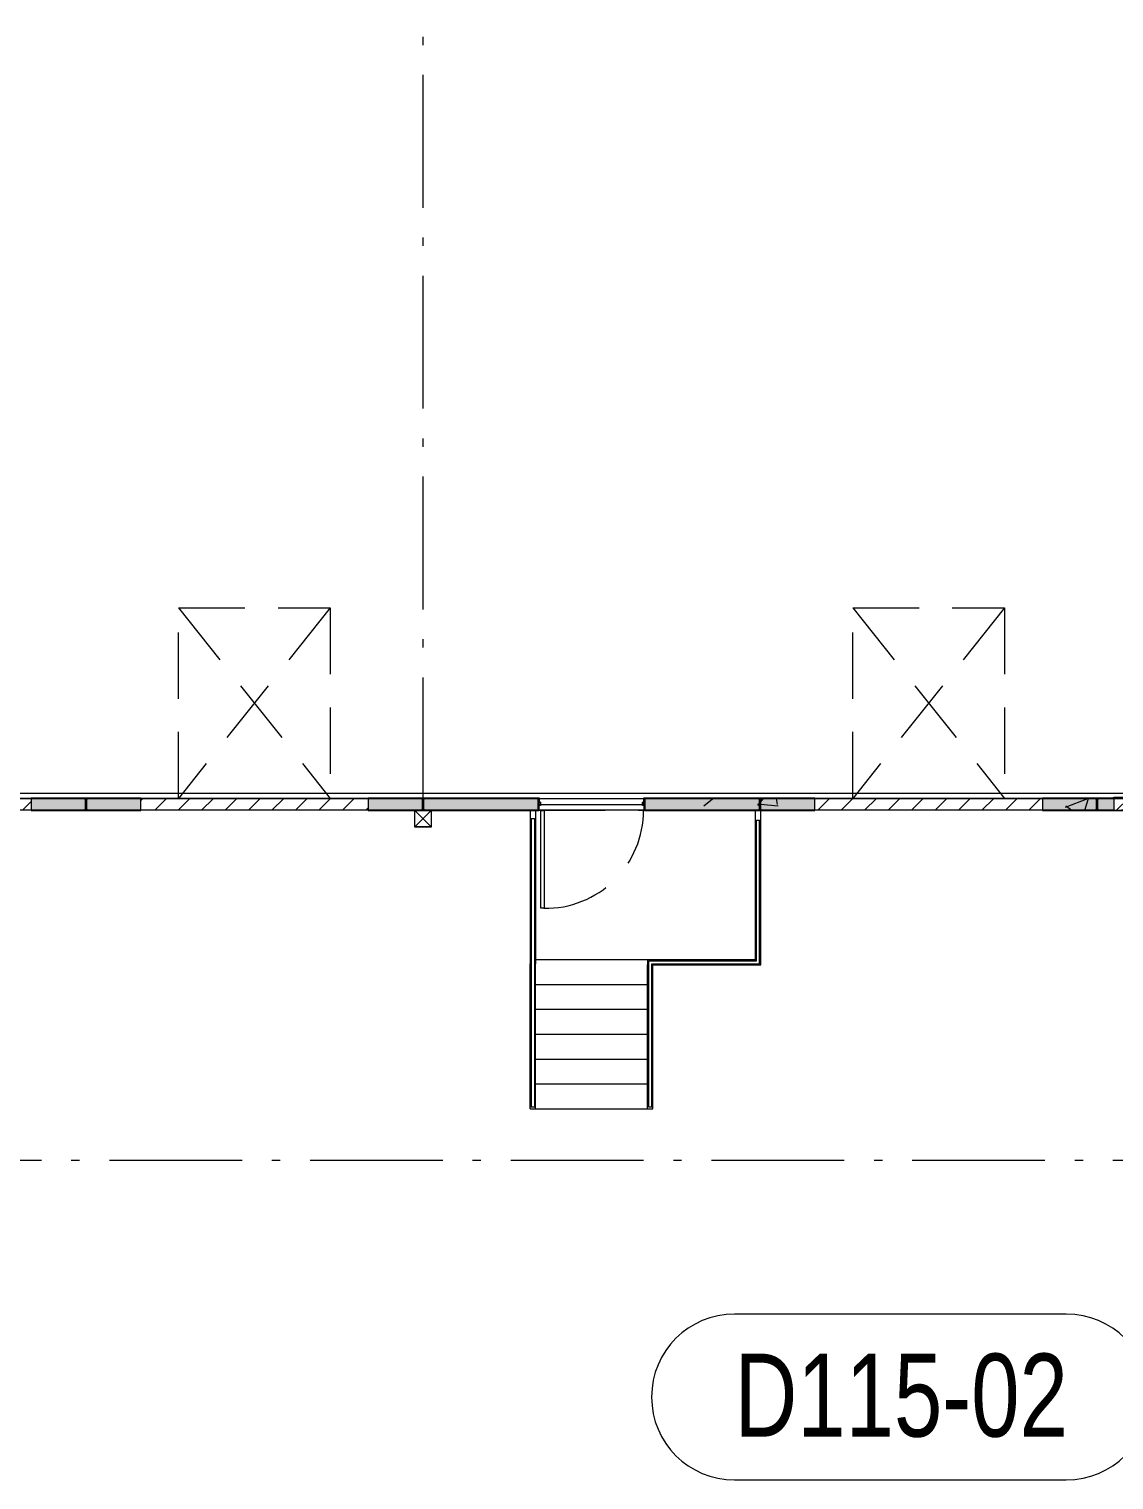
# Model space of a CAD drawing. Header units: metres. Extents: x -55 to 260, y -121 to 64.
# Drawn here: x 68.4 to 81.48, y -69.03 to -51.55 of the extents above; entities that cross this region are included whole.
import ezdxf

# ---------------------------------------------------------------- set-up
doc = ezdxf.new("R2010")
doc.units = ezdxf.units.M
doc.linetypes.add('01_Grid', pattern=[2.32, 1.6, -0.36, 0, -0.36])
doc.linetypes.add('04_Proyection', pattern=[1.2, 0.8, -0.4])
for name, color, linetype, lineweight in [('0-1', 7, 'Continuous', 5), ('03EJES-1', 1, '01_Grid', 5), ('06MUR-1', 253, 'Continuous', 5), ('06MUR-2', 53, 'Continuous', 25), ('06MUREXT-1', 9, 'Continuous', 15), ('11PUER-1', 253, 'Continuous', 5), ('11PUER-2', 253, '04_Proyection', 5), ('13CIVERT-1', 253, 'Continuous', 5), ('17EQAGUA-1', 253, 'Continuous', 5), ('22AMUEB-1', 253, 'Continuous', 5), ('22AMUEB-2', 63, 'Continuous', 5), ('26VENT-1', 253, 'Continuous', 5), ('26VENT-4', 253, '04_Proyection', 5), ('29NOTAS', 2, 'Continuous', 5), ('46BANQ-1', 253, 'Continuous', 5), ('55BARANDAL-1', 253, 'Continuous', 5), ('70LINEA-1', 254, 'Continuous', 5), ('70LINEA-2', 1, 'Continuous', 5), ('70LINEA-6', 253, 'Continuous', 5), ('70LINEA_0_25-1', 9, 'Continuous', 15)]:
    doc.layers.add(name, color=color, linetype=linetype, lineweight=lineweight)
doc.styles.add('Arial_1', font='arial.ttf', dxfattribs={"width": 0.75, "height": 1})
pattern_1 = [(50, (0, 0), (2.914806, -0.25534), [0.3048, -3.353]), (355, (0, 0), (-0.5639, 3.05678), [0.24384, -2.682]), (100.451, (0.243, -0.0213), (2.35075, 2.801895), [0.25904, -2.849]), (46.184, (0, 0.8128), (4.336665, -0.672795), [0.4572, -5.029]), (96.636, (0.3614, 0.7567), (3.798, 3.95842), [0.38856, -4.274]), (351.184, (0, 0.813), (3.79858, 3.95859), [0.36576, -4.023]), (21, (0.4064, 0.6096), (2.425556, -1.63645), [0.3048, -3.353]), (326, (0.4064, 0.6096), (0.98876, 2.946903), [0.24384, -2.682]), (71.451, (0.6086, 0.4733), (3.414398, 1.310927), [0.25904, -2.849]), (37.5, (0, 0), (0.049559, 1.352701), [0.13411, -2.516, 0.13411, -2.589, -2.692]), (37.5, (0, 0), (0.049559, 1.352701), [-5.373, 0.13411, -2.558]), (7.5, (0, 0), (1.06888, 1.603233), [0.13411, -1.418, 0.13411, -2.455, -1.026]), (7.5, (0, 0), (1.06888, 1.603233), [-4.141, 0.13411, -0.89205]), (327.5, (-0.9063, 0), (2.1693145, -0.091976), [0.13411, -0.88189, 0.13411, -3.036, -4.206]), (327.5, (-0.9063, 0), (2.1693145, -0.091976), [-4.186, 0.13411, -4.072]), (317.5, (-1.313, 0), (2.370307, 0.40642), [0.13411, -1.187, 0.13411, -1.971, -2.987]), (317.5, (-1.313, 0), (2.370307, 0.40642), [-3.426, 0.13411, -2.853])]
pattern_2 = [(45, (-79.123, 60.889), (-0.14142136, 0.14142136), [])]
pattern_3 = [(45, (-70.995, 60.889), (-0.14142136, 0.14142136), [])]
pattern_4 = [(45, (-66.931, 60.889), (-0.14142136, 0.14142136), [])]

# ---------------------------------------------------------------- blocks, each defined once
blk = doc.blocks.new('Docks - Knockout - Cw9_x10__ Lv6_x8_-V20-A1 _ A700')
at = {"layer": '70LINEA-2'}
h = blk.add_hatch(dxfattribs=at)
h.set_pattern_fill('FP_20', color=256, style=0, pattern_type=2)
h.set_pattern_definition(pattern_2)
h.paths.add_polyline_path([(1.4966, -0.07085), (1.4966, 0.07085), (-1.2466, 0.07085), (-1.2466, -0.07085), (-0.9018, -0.07085)])
at = {"layer": '26VENT-1'}
for p, q in [((1.4966, 0.07085), (-1.2466, 0.07085)), ((1.4966, -0.07085), (-1.2466, -0.07085))]:
    blk.add_line(p, q, dxfattribs=at)
at = {"layer": '26VENT-4'}
for p, q in [((-0.7894, 2.36755), (1.0394, 0.07085)), ((1.0394, 2.36755), (-0.7894, 0.07085)), ((-0.7894, 2.36755), (1.0394, 2.36755)), ((-0.7894, 0.07085), (-0.7894, 2.36755)), ((1.0394, 2.36755), (1.0394, 0.07085))]:
    blk.add_line(p, q, dxfattribs=at)
at = {"layer": '70LINEA-6'}
for p, q in [((-1.2466, 0.07085), (1.4966, 0.07085)), ((-1.2466, -0.07085), (-1.2466, 0.07085)), ((1.4966, 0.07085), (1.4966, -0.07085)), ((1.4966, -0.07085), (-1.2466, -0.07085))]:
    blk.add_line(p, q, dxfattribs=at)
blk = doc.blocks.new('Docks - Knockout - Cw9_x10__ Lv6_x8_-V21-A1 _ A700')
at = {"layer": '70LINEA-2'}
h = blk.add_hatch(dxfattribs=at)
h.set_pattern_fill('FP_21', color=256, style=0, pattern_type=2)
h.set_pattern_definition(pattern_3)
h.paths.add_polyline_path([(1.4966, -0.07085), (1.4966, 0.07085), (-1.2466, 0.07085), (-1.2466, -0.07085), (1.06368, -0.07085)])
at = {"layer": '26VENT-1'}
for p, q in [((1.4966, 0.07085), (-1.2466, 0.07085)), ((1.4966, -0.07085), (-1.2466, -0.07085))]:
    blk.add_line(p, q, dxfattribs=at)
at = {"layer": '26VENT-4'}
for p, q in [((-0.7894, 2.36755), (1.0394, 0.07085)), ((1.0394, 2.36755), (-0.7894, 0.07085)), ((-0.7894, 2.36755), (1.0394, 2.36755)), ((-0.7894, 0.07085), (-0.7894, 2.36755)), ((1.0394, 2.36755), (1.0394, 0.07085))]:
    blk.add_line(p, q, dxfattribs=at)
at = {"layer": '70LINEA-6'}
for p, q in [((-1.2466, 0.07085), (1.4966, 0.07085)), ((-1.2466, -0.07085), (-1.2466, 0.07085)), ((1.4966, 0.07085), (1.4966, -0.07085)), ((1.4966, -0.07085), (-1.2466, -0.07085))]:
    blk.add_line(p, q, dxfattribs=at)
blk = doc.blocks.new('Docks - Knockout - Cw9_x10__ Lv6_x8_-V22-A1 _ A700')
at = {"layer": '70LINEA-2'}
h = blk.add_hatch(dxfattribs=at)
h.set_pattern_fill('FP_22', color=256, style=0, pattern_type=2)
h.set_pattern_definition(pattern_4)
h.paths.add_polyline_path([(1.4966, -0.07085), (1.4966, 0.07085), (-1.2466, 0.07085), (-1.2466, -0.07085), (-1.03485, -0.07085)])
at = {"layer": '26VENT-1'}
for p, q in [((1.4966, 0.07085), (-1.2466, 0.07085)), ((1.4966, -0.07085), (-1.2466, -0.07085))]:
    blk.add_line(p, q, dxfattribs=at)
at = {"layer": '26VENT-4'}
for p, q in [((-0.7894, 2.36755), (1.0394, 0.07085)), ((1.0394, 2.36755), (-0.7894, 0.07085)), ((-0.7894, 2.36755), (1.0394, 2.36755)), ((-0.7894, 0.07085), (-0.7894, 2.36755)), ((1.0394, 2.36755), (1.0394, 0.07085))]:
    blk.add_line(p, q, dxfattribs=at)
at = {"layer": '70LINEA-6'}
for p, q in [((-1.2466, 0.07085), (1.4966, 0.07085)), ((-1.2466, -0.07085), (-1.2466, 0.07085)), ((1.4966, 0.07085), (1.4966, -0.07085)), ((1.4966, -0.07085), (-1.2466, -0.07085))]:
    blk.add_line(p, q, dxfattribs=at)
blk = doc.blocks.new('Opening - Knockout - 3_65 x 4_26 m-7578653-A1 _ A700')
at = {"layer": '70LINEA-2'}
h = blk.add_hatch(dxfattribs=at)
h.set_pattern_fill('FP_34', color=256, style=0, pattern_type=2)
h.set_pattern_definition([(225, (83.437, -60.889), (0.14142136, -0.14142136), [])])
h.paths.add_polyline_path([(1.954, 0.077), (-1.704, 0.077), (-1.704, -0.077), (1.954, -0.077)])
at = {"layer": '26VENT-1'}
for p, q in [((1.954, 0.071), (-1.704, 0.071)), ((1.954, -0.071), (-1.704, -0.071)), ((-1.704, -0.077), (-1.704, -0.084)), ((1.954, -0.084), (-1.704, -0.084)), ((1.954, -0.077), (1.954, -0.084))]:
    blk.add_line(p, q, dxfattribs=at)
at = {"layer": '70LINEA-6'}
for p, q in [((1.954, 0.077), (-1.704, 0.077)), ((-1.704, 0.077), (-1.704, -0.077)), ((1.954, -0.077), (1.954, 0.077)), ((-1.704, -0.077), (1.954, -0.077))]:
    blk.add_line(p, q, dxfattribs=at)
blk = doc.blocks.new('Downspout - Square - Downspout - Square 8_x8_-7117014-A1 _ A700')
at = {"layer": '17EQAGUA-1'}
for p, q in [((0.102, 0.203), (-0.102, 0.203)), ((-0.102, 0.203), (-0.102, 0)), ((-0.099, 0.2), (0.099, 0.2)), ((-0.099, 0.003), (-0.099, 0.2)), ((0.099, 0.2), (-0.099, 0.003)), ((-0.099, 0.2), (0.099, 0.003)), ((0.099, 0.2), (0.099, 0.003)), ((0.102, 0), (0.102, 0.203)), ((-0.102, 0), (0.102, 0)), ((0.099, 0.003), (-0.099, 0.003))]:
    blk.add_line(p, q, dxfattribs=at)
blk = doc.blocks.new('Sgl - F - AI - 4_x7_-7287663-A1 _ A700')
at = {"layer": '11PUER-1'}
for p, q in [((-0.612, -1.29), (-0.612, -0.11)), ((-0.612, -0.11), (-0.573, -0.11)), ((-0.573, -0.11), (-0.573, -1.29)), ((-0.573, -1.29), (-0.612, -1.29))]:
    blk.add_line(p, q, dxfattribs=at)
at = {"layer": '11PUER-2'}
for p, q in [((-0.637, 0.034), (0.637, 0.034)), ((-0.637, -0.107), (0.637, -0.107))]:
    blk.add_line(p, q, dxfattribs=at)
blk.add_arc((-0.554, -0.108), 1.182, 269.0611, 359.905, dxfattribs=at)
blk = doc.blocks.new('Mesker Frame AI - Mesker Frame AI2-V38-A1 _ A700')
at = {"layer": '22AMUEB-1'}
for p, q in [((-0.53, 0.076), (-0.53, 0.071)), ((-0.528, 0.071), (-0.528, 0.074)), ((-0.436, 0.005), (-0.436, -0.025)), ((-0.435, -0.027), (-0.435, 0.005)), ((0.796, 0.005), (0.796, -0.027)), ((0.798, -0.025), (0.798, 0.005)), ((-0.53, -0.071), (-0.53, -0.076)), ((-0.528, -0.074), (-0.528, -0.071)), ((-0.451, -0.025), (-0.451, -0.074)), ((-0.451, -0.025), (-0.436, -0.025)), ((-0.435, -0.027), (-0.45, -0.027)), ((-0.45, -0.076), (-0.45, -0.027)), ((0.796, -0.027), (0.811, -0.027)), ((0.813, -0.025), (0.798, -0.025)), ((0.811, -0.027), (0.811, -0.076)), ((0.813, -0.074), (0.813, -0.025)), ((0.89, -0.071), (0.89, -0.074)), ((0.891, -0.076), (0.891, -0.071))]:
    blk.add_line(p, q, dxfattribs=at)
at = {"layer": '22AMUEB-2'}
for p, q in [((-0.53, 0.076), (-0.455, 0.076)), ((-0.53, 0.071), (-0.53, 0.076)), ((-0.528, 0.074), (-0.528, 0.071)), ((-0.456, 0.074), (-0.528, 0.074)), ((-0.455, 0.076), (-0.455, -0.006)), ((-0.455, 0.013), (-0.435, 0.013)), ((-0.455, 0.012), (-0.455, 0.013)), ((-0.436, 0.012), (-0.455, 0.012)), ((-0.436, -0.025), (-0.436, 0.012)), ((-0.435, 0.013), (-0.435, -0.027)), ((0.796, 0.013), (0.816, 0.013)), ((0.796, -0.027), (0.796, 0.013)), ((0.798, 0.012), (0.798, -0.025)), ((0.816, 0.012), (0.798, 0.012)), ((0.816, 0.076), (0.891, 0.076)), ((0.816, -0.006), (0.816, 0.076)), ((0.816, 0.013), (0.816, 0.012)), ((0.89, 0.074), (0.818, 0.074)), ((0.89, 0.071), (0.89, 0.074)), ((0.891, 0.076), (0.891, 0.071)), ((-0.53, -0.076), (-0.53, -0.071)), ((-0.45, -0.076), (-0.53, -0.076)), ((-0.528, -0.071), (-0.528, -0.074)), ((-0.528, -0.074), (-0.451, -0.074)), ((-0.455, -0.006), (-0.456, -0.006)), ((-0.451, -0.025), (-0.436, -0.025)), ((-0.451, -0.074), (-0.451, -0.025)), ((-0.45, -0.027), (-0.45, -0.076)), ((-0.435, -0.027), (-0.45, -0.027)), ((0.811, -0.027), (0.796, -0.027)), ((0.798, -0.025), (0.813, -0.025)), ((0.811, -0.076), (0.811, -0.027)), ((0.891, -0.076), (0.811, -0.076)), ((0.813, -0.025), (0.813, -0.074)), ((0.813, -0.074), (0.89, -0.074)), ((0.818, -0.006), (0.816, -0.006)), ((0.89, -0.074), (0.89, -0.071)), ((0.891, -0.071), (0.891, -0.076))]:
    blk.add_line(p, q, dxfattribs=at)
blk = doc.blocks.new('Railing - Railing-7148243-A1 _ A700')
at = {"layer": '55BARANDAL-1'}
for p, q in [((77.173, -61.08), (77.211, -61.08)), ((77.173, -62.774), (77.173, -61.08)), ((77.211, -62.812), (77.211, -61.08)), ((75.873, -62.774), (77.173, -62.774)), ((75.873, -64.541), (75.873, -62.774)), ((75.911, -62.812), (77.211, -62.812)), ((75.911, -64.541), (75.911, -62.812)), ((75.911, -64.541), (75.873, -64.541))]:
    blk.add_line(p, q, dxfattribs=at)
blk = doc.blocks.new('Railing - Railing-7148876-A1 _ A700')
at = {"layer": '55BARANDAL-1'}
for p, q in [((74.457, -61.062), (74.495, -61.062)), ((74.457, -61.062), (74.457, -62.76)), ((74.495, -61.062), (74.495, -62.76)), ((74.457, -62.76), (74.457, -64.541)), ((74.495, -62.76), (74.495, -64.541)), ((74.495, -64.541), (74.457, -64.541))]:
    blk.add_line(p, q, dxfattribs=at)
blk = doc.blocks.new('22011_AR_rvt-1-A1 _ A700')
at = {"layer": '06MUR-1'}
h = blk.add_hatch(dxfattribs=at)
h.set_pattern_fill('FP_1', color=256, style=0, pattern_type=2)
h.set_pattern_definition(pattern_1)
h.paths.add_polyline_path([(158.334, -60.959), (159.156, -60.959), (159.156, -60.819), (157.836, -60.819), (157.836, -60.959)])
h.paths.add_polyline_path([(161.9, -60.959), (163.219, -60.959), (163.219, -60.819), (161.9, -60.819), (161.9, -60.825)])
h.paths.add_polyline_path([(166.624, -60.959), (166.624, -60.819), (165.965, -60.819), (165.965, -60.959), (166.037, -60.959)])
h.paths.add_polyline_path([(151.028, -60.959), (151.028, -60.819), (149.708, -60.819), (149.708, -60.959)])
h.paths.add_polyline_path([(145.644, -60.959), (146.964, -60.959), (146.964, -60.819), (145.644, -60.819), (145.644, -60.891)])
h.paths.add_polyline_path([(153.772, -60.959), (155.092, -60.959), (155.092, -60.819), (153.772, -60.819), (153.772, -60.858)])
h.paths.add_polyline_path([(142.9, -60.959), (142.9, -60.819), (141.58, -60.819), (141.58, -60.959)])
h.paths.add_polyline_path([(137.516, -60.959), (138.836, -60.959), (138.836, -60.819), (137.516, -60.819), (137.516, -60.924)])
h.paths.add_polyline_path([(130.603, -60.959), (130.708, -60.959), (130.708, -60.819), (128.654, -60.819), (128.654, -60.959), (129.062, -60.959)])
h.paths.add_polyline_path([(133.452, -60.959), (134.772, -60.959), (134.772, -60.819), (133.452, -60.819), (133.452, -60.941)])
h.paths.add_polyline_path([(127.378, -60.959), (127.378, -60.819), (125.324, -60.823), (125.324, -60.959), (125.981, -60.959)])
h.paths.add_polyline_path([(117.196, -60.959), (118.516, -60.959), (118.516, -60.819), (117.196, -60.819), (117.196, -60.941)])
h.paths.add_polyline_path([(122.58, -60.959), (122.58, -60.819), (121.26, -60.819), (121.26, -60.959), (121.359, -60.959)])
h.paths.add_polyline_path([(114.452, -60.959), (114.452, -60.819), (113.132, -60.819), (113.132, -60.959)])
h.paths.add_polyline_path([(109.068, -60.959), (110.388, -60.959), (110.388, -60.819), (109.068, -60.819), (109.068, -60.927)])
h.paths.add_polyline_path([(105.004, -60.959), (106.324, -60.959), (106.324, -60.819), (105.004, -60.819), (105.004, -60.919)])
h.paths.add_polyline_path([(100.94, -60.959), (102.26, -60.959), (102.26, -60.819), (100.94, -60.819), (100.94, -60.912)])
h.paths.add_polyline_path([(98.196, -60.959), (98.196, -60.819), (96.876, -60.819), (96.876, -60.959)])
h.paths.add_polyline_path([(90.068, -60.959), (90.068, -60.819), (88.748, -60.819), (88.748, -60.959), (89.006, -60.959)])
h.paths.add_polyline_path([(93.628, -60.959), (94.132, -60.959), (94.132, -60.819), (92.812, -60.819), (92.812, -60.959)])
h.paths.add_polyline_path([(85.924, -60.959), (86.004, -60.959), (86.004, -60.819), (85.141, -60.819), (85.141, -60.959)])
h.paths.add_polyline_path([(80.62, -60.959), (81.483, -60.959), (81.483, -60.819), (80.62, -60.819), (80.62, -60.92)])
h.paths.add_polyline_path([(77.876, -60.959), (77.876, -60.819), (75.822, -60.819), (75.822, -60.959), (76.681, -60.959)])
h.paths.add_polyline_path([(69.748, -60.959), (69.748, -60.819), (68.428, -60.819), (68.428, -60.959)])
h.paths.add_polyline_path([(74.546, -60.959), (74.546, -60.819), (72.492, -60.819), (72.492, -60.959), (73.599, -60.959)])
h.paths.add_polyline_path([(61.274, -60.959), (61.62, -60.959), (61.62, -60.819), (60.3, -60.819), (60.3, -60.959)])
h.paths.add_polyline_path([(56.236, -60.959), (57.556, -60.959), (57.556, -60.819), (56.236, -60.819), (56.236, -60.913)])
h.paths.add_polyline_path([(64.364, -60.959), (65.684, -60.959), (65.684, -60.819), (64.364, -60.819), (64.364, -60.902)])
h.paths.add_polyline_path([(49.428, -60.959), (49.428, -60.819), (48.108, -60.819), (48.108, -60.959), (48.949, -60.959)])
h.paths.add_polyline_path([(44.044, -60.959), (45.364, -60.959), (45.364, -60.819), (44.044, -60.819), (44.044, -60.928)])
h.paths.add_polyline_path([(52.172, -60.959), (53.492, -60.959), (53.492, -60.819), (52.172, -60.819), (52.172, -60.918)])
h.paths.add_polyline_path([(41.3, -60.959), (41.3, -60.819), (39.98, -60.819), (39.98, -60.959), (41.246, -60.959)])
h.paths.add_polyline_path([(31.852, -60.959), (33.172, -60.959), (33.172, -60.819), (31.852, -60.819), (31.852, -60.944)])
h.paths.add_polyline_path([(36.624, -60.959), (37.236, -60.959), (37.236, -60.819), (35.916, -60.819), (35.916, -60.959)])
h.paths.add_polyline_path([(28.921, -60.959), (29.108, -60.959), (29.108, -60.819), (27.788, -60.819), (27.788, -60.959)])
h.paths.add_polyline_path([(19.677, -60.959), (20.98, -60.958), (20.98, -60.819), (19.661, -60.819), (19.661, -60.959)])
h.paths.add_polyline_path([(24.299, -60.959), (25.044, -60.959), (25.044, -60.819), (23.724, -60.819), (23.724, -60.959)])
h.paths.add_polyline_path([(16.915, -60.959), (16.915, -60.819), (16.256, -60.819), (16.256, -60.959), (16.596, -60.959)])
h = blk.add_hatch(dxfattribs=at)
h.set_pattern_fill('FP_1', color=256, style=0, pattern_type=2)
h.set_pattern_definition(pattern_1)
h.paths.add_polyline_path([(155.092, -60.819), (155.092, -60.818), (153.772, -60.819)])
h.paths.add_polyline_path([(110.388, -60.819), (110.388, -60.818), (109.068, -60.819)])
h.paths.add_polyline_path([(114.452, -60.819), (114.452, -60.818), (113.132, -60.819)])
h.paths.add_polyline_path([(98.196, -60.819), (98.196, -60.818), (96.876, -60.819)])
h.paths.add_polyline_path([(94.132, -60.819), (94.132, -60.818), (93.628, -60.819)])
h.paths.add_polyline_path([(102.26, -60.819), (102.26, -60.818), (100.94, -60.819)])
h.paths.add_polyline_path([(81.483, -60.819), (81.483, -60.818), (80.62, -60.819)])
h.paths.add_polyline_path([(90.068, -60.819), (90.068, -60.818), (89.006, -60.819)])
h.paths.add_polyline_path([(69.748, -60.819), (69.748, -60.818), (68.428, -60.819)])
h.paths.add_polyline_path([(61.62, -60.819), (61.62, -60.818), (61.274, -60.819)])
h.paths.add_polyline_path([(45.364, -60.819), (45.364, -60.818), (44.044, -60.819)])
h.paths.add_polyline_path([(33.172, -60.819), (33.172, -60.818), (31.852, -60.819)])
h.paths.add_polyline_path([(20.98, -60.819), (20.98, -60.818), (20.448, -60.819)])
h = blk.add_hatch(dxfattribs=at)
h.set_pattern_fill('FP_1', color=256, style=0, pattern_type=2)
h.set_pattern_definition(pattern_1)
h.paths.add_polyline_path([(166.199, -60.96), (165.965, -60.959), (165.964, -60.96), (166.199, -60.96)])
h.paths.add_polyline_path([(162.941, -60.96), (163.22, -60.96), (163.219, -60.959), (161.9, -60.96)])
h.paths.add_polyline_path([(81.483, -60.96), (81.483, -60.959), (80.62, -60.96)])
h.paths.add_polyline_path([(74.547, -60.96), (74.546, -60.959), (73.599, -60.96)])
h.paths.add_polyline_path([(16.256, -60.96), (16.916, -60.96), (16.915, -60.959), (16.256, -60.959)])
h.paths.add_polyline_path([(19.895, -60.96), (19.661, -60.959), (19.66, -60.96), (19.895, -60.96)])
h.paths.add_polyline_path([(151.028, -60.96), (151.028, -60.959), (149.708, -60.96)])
h.paths.add_polyline_path([(138.836, -60.96), (138.836, -60.959), (137.516, -60.96)])
h.paths.add_polyline_path([(114.452, -60.96), (114.452, -60.959), (113.132, -60.96)])
h.paths.add_polyline_path([(106.324, -60.96), (106.324, -60.959), (105.004, -60.96)])
at = {"layer": '70LINEA-2'}
h = blk.add_hatch(dxfattribs=at)
h.set_pattern_fill('FP_1', color=256, style=0, pattern_type=2)
h.set_pattern_definition(pattern_1)
h.paths.add_polyline_path([(69.066, -60.959), (69.082, -60.944), (69.082, -60.835), (69.066, -60.819), (68.428, -60.819), (68.428, -60.959)])
h.paths.add_polyline_path([(65.046, -60.959), (65.684, -60.959), (65.684, -60.819), (65.046, -60.819), (65.03, -60.835), (65.03, -60.944)])
h = blk.add_hatch(dxfattribs=at)
h.set_pattern_fill('FP_1', color=256, style=0, pattern_type=2)
h.set_pattern_definition(pattern_1)
h.paths.add_polyline_path([(69.748, -60.959), (69.748, -60.819), (69.11, -60.819), (69.094, -60.835), (69.094, -60.944), (69.11, -60.959)])
h.paths.add_polyline_path([(72.492, -60.959), (73.13, -60.959), (73.146, -60.944), (73.146, -60.835), (73.13, -60.819), (72.492, -60.819), (72.492, -60.841)])
h = blk.add_hatch(dxfattribs=at)
h.set_pattern_fill('FP_1', color=256, style=0, pattern_type=2)
h.set_pattern_definition(pattern_1)
h.paths.add_polyline_path([(75.821, -60.959), (77.194, -60.959), (77.21, -60.944), (77.21, -60.835), (77.194, -60.819), (75.821, -60.819)])
h.paths.add_polyline_path([(74.547, -60.959), (74.547, -60.819), (73.174, -60.819), (73.158, -60.835), (73.158, -60.944), (73.174, -60.959), (73.599, -60.959)])
h = blk.add_hatch(dxfattribs=at)
h.set_pattern_fill('FP_1', color=256, style=0, pattern_type=2)
h.set_pattern_definition(pattern_1)
h.paths.add_polyline_path([(77.238, -60.959), (77.876, -60.959), (77.876, -60.819), (77.238, -60.819), (77.222, -60.835), (77.222, -60.944)])
h.paths.add_polyline_path([(81.258, -60.959), (81.274, -60.944), (81.274, -60.835), (81.258, -60.819), (80.62, -60.819), (80.62, -60.959)])
at = {"layer": '06MUR-2'}
for p, q in [((69.748, -60.819), (68.428, -60.819)), ((74.546, -60.819), (72.492, -60.819)), ((74.546, -60.889), (74.546, -60.819)), ((75.822, -60.819), (75.822, -60.889)), ((77.876, -60.819), (75.822, -60.819)), ((81.483, -60.819), (80.62, -60.819)), ((68.428, -60.959), (69.748, -60.959)), ((72.492, -60.959), (74.546, -60.959)), ((74.546, -60.959), (74.546, -60.889)), ((74.546, -60.889), (74.547, -60.889)), ((75.821, -60.889), (75.822, -60.889)), ((75.822, -60.889), (75.822, -60.959)), ((75.822, -60.959), (77.876, -60.959)), ((80.62, -60.959), (81.483, -60.959))]:
    blk.add_line(p, q, dxfattribs=at)
at = {"layer": '06MUREXT-1'}
for p, q in [((69.748, -60.818), (68.428, -60.818)), ((74.547, -60.818), (72.492, -60.818)), ((74.547, -60.96), (74.547, -60.818)), ((77.876, -60.818), (75.821, -60.818)), ((75.821, -60.818), (75.821, -60.96)), ((81.483, -60.818), (80.62, -60.818)), ((68.428, -60.96), (69.748, -60.96)), ((72.492, -60.96), (73.05, -60.96)), ((73.254, -60.96), (74.547, -60.96)), ((75.821, -60.96), (77.876, -60.96)), ((80.62, -60.96), (81.483, -60.96))]:
    blk.add_line(p, q, dxfattribs=at)
at = {"layer": '13CIVERT-1'}
for p, q in [((74.443, -60.96), (74.443, -62.813)), ((74.509, -60.96), (74.509, -62.813)), ((75.82, -60.894), (74.548, -60.894)), ((75.82, -60.96), (74.548, -60.96)), ((77.159, -62.76), (77.159, -60.96)), ((77.225, -62.826), (77.225, -60.959)), ((74.509, -62.76), (75.859, -62.76)), ((74.509, -62.76), (75.859, -62.76)), ((75.859, -62.76), (75.859, -62.826)), ((75.859, -62.76), (77.159, -62.76)), ((74.443, -64.56), (74.443, -62.813)), ((74.509, -63.06), (74.509, -62.813)), ((75.859, -63.06), (75.859, -62.826)), ((75.925, -62.826), (77.225, -62.826)), ((75.925, -64.56), (75.925, -62.826)), ((74.509, -63.36), (74.509, -63.06)), ((74.509, -63.06), (75.859, -63.06)), ((74.509, -63.06), (75.859, -63.06)), ((75.859, -63.36), (75.859, -63.06)), ((74.509, -63.66), (74.509, -63.36)), ((74.509, -63.36), (75.859, -63.36)), ((74.509, -63.36), (75.859, -63.36)), ((75.859, -63.66), (75.859, -63.36)), ((74.509, -63.96), (74.509, -63.66)), ((74.509, -63.66), (75.859, -63.66)), ((74.509, -63.66), (75.859, -63.66)), ((75.859, -63.96), (75.859, -63.66)), ((74.509, -64.26), (74.509, -63.96)), ((74.509, -63.96), (75.859, -63.96)), ((74.509, -63.96), (75.859, -63.96)), ((75.859, -64.26), (75.859, -63.96)), ((74.509, -64.56), (74.509, -64.26)), ((74.509, -64.26), (75.859, -64.26)), ((74.509, -64.26), (75.859, -64.26)), ((75.859, -64.56), (75.859, -64.26)), ((74.443, -64.56), (74.509, -64.56)), ((74.509, -64.56), (75.859, -64.56)), ((74.509, -64.56), (75.859, -64.56)), ((75.859, -64.56), (75.925, -64.56))]:
    blk.add_line(p, q, dxfattribs=at)
at = {"layer": '46BANQ-1'}
blk.add_line((74.547, -60.818), (75.821, -60.818), dxfattribs=at)
at = {"layer": '70LINEA-1'}
blk.add_line((19.755, -60.756), (163.125, -60.756), dxfattribs=at)
at = {"layer": '70LINEA_0_25-1'}
for p, q in [((69.066, -60.818), (68.428, -60.818)), ((69.066, -60.819), (68.428, -60.819)), ((68.428, -60.819), (69.066, -60.819)), ((69.066, -60.819), (69.066, -60.818)), ((69.082, -60.835), (69.066, -60.819)), ((69.082, -60.944), (69.082, -60.835)), ((69.11, -60.819), (69.094, -60.835)), ((69.094, -60.835), (69.094, -60.944)), ((69.748, -60.818), (69.11, -60.818)), ((69.11, -60.818), (69.11, -60.819)), ((69.748, -60.819), (69.11, -60.819)), ((69.11, -60.819), (69.748, -60.819)), ((73.13, -60.818), (72.492, -60.818)), ((73.13, -60.819), (72.492, -60.819)), ((72.492, -60.819), (73.13, -60.819)), ((73.13, -60.819), (73.13, -60.818)), ((73.146, -60.835), (73.13, -60.819)), ((73.146, -60.944), (73.146, -60.835)), ((73.174, -60.819), (73.158, -60.835)), ((73.158, -60.835), (73.158, -60.944)), ((74.547, -60.818), (73.174, -60.818)), ((73.174, -60.818), (73.174, -60.819)), ((74.547, -60.819), (73.174, -60.819)), ((73.174, -60.819), (74.547, -60.819)), ((74.547, -60.819), (74.547, -60.818)), ((74.547, -60.959), (74.547, -60.819)), ((77.194, -60.818), (75.821, -60.818)), ((75.821, -60.818), (75.821, -60.819)), ((77.194, -60.819), (75.821, -60.819)), ((75.821, -60.819), (75.821, -60.959)), ((75.821, -60.819), (77.194, -60.819)), ((77.194, -60.819), (77.194, -60.818)), ((77.21, -60.835), (77.194, -60.819)), ((77.21, -60.944), (77.21, -60.835)), ((77.238, -60.819), (77.222, -60.835)), ((77.222, -60.835), (77.222, -60.944)), ((77.876, -60.818), (77.238, -60.818)), ((77.238, -60.818), (77.238, -60.819)), ((77.876, -60.819), (77.238, -60.819)), ((77.238, -60.819), (77.876, -60.819)), ((81.258, -60.818), (80.62, -60.818)), ((81.258, -60.819), (80.62, -60.819)), ((80.62, -60.819), (81.258, -60.819)), ((81.258, -60.819), (81.258, -60.818)), ((81.274, -60.835), (81.258, -60.819)), ((81.274, -60.944), (81.274, -60.835)), ((81.302, -60.819), (81.286, -60.835)), ((81.286, -60.835), (81.286, -60.944)), ((81.483, -60.818), (81.302, -60.818)), ((81.302, -60.818), (81.302, -60.819)), ((81.483, -60.819), (81.302, -60.819)), ((81.302, -60.819), (81.483, -60.819)), ((68.428, -60.959), (69.066, -60.959)), ((69.066, -60.959), (68.428, -60.959)), ((68.428, -60.96), (69.066, -60.96)), ((69.066, -60.959), (69.082, -60.944)), ((69.066, -60.96), (69.066, -60.959)), ((69.094, -60.944), (69.11, -60.959)), ((69.11, -60.959), (69.748, -60.959)), ((69.748, -60.959), (69.11, -60.959)), ((69.11, -60.959), (69.11, -60.96)), ((69.11, -60.96), (69.748, -60.96)), ((72.492, -60.959), (73.13, -60.959)), ((73.13, -60.959), (72.492, -60.959)), ((72.492, -60.96), (73.05, -60.96)), ((73.13, -60.959), (73.146, -60.944)), ((73.13, -60.96), (73.13, -60.959)), ((73.158, -60.944), (73.174, -60.959)), ((73.174, -60.959), (74.547, -60.959)), ((74.547, -60.959), (73.174, -60.959)), ((73.174, -60.959), (73.174, -60.96)), ((73.254, -60.96), (74.547, -60.96)), ((74.547, -60.96), (74.547, -60.959)), ((75.821, -60.959), (77.194, -60.959)), ((77.194, -60.959), (75.821, -60.959)), ((75.821, -60.959), (75.821, -60.96)), ((75.821, -60.96), (77.194, -60.96)), ((77.194, -60.959), (77.21, -60.944)), ((77.194, -60.96), (77.194, -60.959)), ((77.222, -60.944), (77.238, -60.959)), ((77.238, -60.959), (77.876, -60.959)), ((77.876, -60.959), (77.238, -60.959)), ((77.238, -60.959), (77.238, -60.96)), ((77.238, -60.96), (77.876, -60.96)), ((80.62, -60.959), (81.258, -60.959)), ((81.258, -60.959), (80.62, -60.959)), ((80.62, -60.96), (81.258, -60.96)), ((81.258, -60.959), (81.274, -60.944)), ((81.258, -60.96), (81.258, -60.959)), ((81.286, -60.944), (81.302, -60.959)), ((81.302, -60.959), (81.483, -60.959)), ((81.483, -60.959), (81.302, -60.959)), ((81.302, -60.959), (81.302, -60.96)), ((81.302, -60.96), (81.483, -60.96))]:
    blk.add_line(p, q, dxfattribs=at)
at = {"layer": '11PUER-1'}
blk.add_blockref('Sgl - F - AI - 4_x7_-7287663-A1 _ A700', (75.184, -60.853), dxfattribs=at)
at = {"layer": '17EQAGUA-1', "rotation": 180}
blk.add_blockref('Downspout - Square - Downspout - Square 8_x8_-7117014-A1 _ A700', (73.152, -60.96), dxfattribs=at)
at = {"layer": '22AMUEB-1', "rotation": 180}
blk.add_blockref('Mesker Frame AI - Mesker Frame AI2-V38-A1 _ A700', (75.365, -60.889), dxfattribs=at)
at = {"layer": '26VENT-1'}
for name, p in [('Docks - Knockout - Cw9_x10__ Lv6_x8_-V22-A1 _ A700', (66.931, -60.889)), ('Docks - Knockout - Cw9_x10__ Lv6_x8_-V21-A1 _ A700', (70.995, -60.889)), ('Docks - Knockout - Cw9_x10__ Lv6_x8_-V20-A1 _ A700', (79.123, -60.889))]:
    blk.add_blockref(name, p, dxfattribs=at)
at = {"layer": '26VENT-1', "rotation": 180}
blk.add_blockref('Opening - Knockout - 3_65 x 4_26 m-7578653-A1 _ A700', (83.437, -60.889), dxfattribs=at)
at = {"layer": '55BARANDAL-1'}
for name in ['Railing - Railing-7148876-A1 _ A700', 'Railing - Railing-7148243-A1 _ A700']:
    blk.add_blockref(name, (0, 0), dxfattribs=at)
blk = doc.blocks.new('Docks - Knockout - Cw9_x10__ Lv6_x8_-V421-A1 _ A700')
at = {"layer": '70LINEA-2'}
h = blk.add_hatch(dxfattribs=at)
h.set_pattern_fill('FP_20', color=256, style=0, pattern_type=2)
h.set_pattern_definition(pattern_2)
h.paths.add_polyline_path([(1.4966, -0.07085), (1.4966, 0.07085), (-1.2466, 0.07085), (-1.2466, -0.07085), (-0.9018, -0.07085)])
at = {"layer": '26VENT-1'}
for p, q in [((1.4966, 0.07085), (-1.2466, 0.07085)), ((1.4966, -0.07085), (-1.2466, -0.07085))]:
    blk.add_line(p, q, dxfattribs=at)
at = {"layer": '26VENT-4'}
for p, q in [((-0.7894, 2.36755), (1.0394, 0.07085)), ((1.0394, 2.36755), (-0.7894, 0.07085)), ((-0.7894, 2.36755), (1.0394, 2.36755)), ((-0.7894, 0.07085), (-0.7894, 2.36755)), ((1.0394, 2.36755), (1.0394, 0.07085))]:
    blk.add_line(p, q, dxfattribs=at)
at = {"layer": '70LINEA-6'}
for p, q in [((-1.2466, 0.07085), (1.4966, 0.07085)), ((-1.2466, -0.07085), (-1.2466, 0.07085)), ((1.4966, 0.07085), (1.4966, -0.07085)), ((1.4966, -0.07085), (-1.2466, -0.07085))]:
    blk.add_line(p, q, dxfattribs=at)
blk = doc.blocks.new('Docks - Knockout - Cw9_x10__ Lv6_x8_-V422-A1 _ A700')
at = {"layer": '70LINEA-2'}
h = blk.add_hatch(dxfattribs=at)
h.set_pattern_fill('FP_21', color=256, style=0, pattern_type=2)
h.set_pattern_definition(pattern_3)
h.paths.add_polyline_path([(1.4966, -0.07085), (1.4966, 0.07085), (-1.2466, 0.07085), (-1.2466, -0.07085), (1.06368, -0.07085)])
at = {"layer": '26VENT-1'}
for p, q in [((1.4966, 0.07085), (-1.2466, 0.07085)), ((1.4966, -0.07085), (-1.2466, -0.07085))]:
    blk.add_line(p, q, dxfattribs=at)
at = {"layer": '26VENT-4'}
for p, q in [((-0.7894, 2.36755), (1.0394, 0.07085)), ((1.0394, 2.36755), (-0.7894, 0.07085)), ((-0.7894, 2.36755), (1.0394, 2.36755)), ((-0.7894, 0.07085), (-0.7894, 2.36755)), ((1.0394, 2.36755), (1.0394, 0.07085))]:
    blk.add_line(p, q, dxfattribs=at)
at = {"layer": '70LINEA-6'}
for p, q in [((-1.2466, 0.07085), (1.4966, 0.07085)), ((-1.2466, -0.07085), (-1.2466, 0.07085)), ((1.4966, 0.07085), (1.4966, -0.07085)), ((1.4966, -0.07085), (-1.2466, -0.07085))]:
    blk.add_line(p, q, dxfattribs=at)
blk = doc.blocks.new('Docks - Knockout - Cw9_x10__ Lv6_x8_-V423-A1 _ A700')
at = {"layer": '70LINEA-2'}
h = blk.add_hatch(dxfattribs=at)
h.set_pattern_fill('FP_22', color=256, style=0, pattern_type=2)
h.set_pattern_definition(pattern_4)
h.paths.add_polyline_path([(1.4966, -0.07085), (1.4966, 0.07085), (-1.2466, 0.07085), (-1.2466, -0.07085), (-1.03485, -0.07085)])
at = {"layer": '26VENT-1'}
for p, q in [((1.4966, 0.07085), (-1.2466, 0.07085)), ((1.4966, -0.07085), (-1.2466, -0.07085))]:
    blk.add_line(p, q, dxfattribs=at)
at = {"layer": '26VENT-4'}
for p, q in [((-0.7894, 2.36755), (1.0394, 0.07085)), ((1.0394, 2.36755), (-0.7894, 0.07085)), ((-0.7894, 2.36755), (1.0394, 2.36755)), ((-0.7894, 0.07085), (-0.7894, 2.36755)), ((1.0394, 2.36755), (1.0394, 0.07085))]:
    blk.add_line(p, q, dxfattribs=at)
at = {"layer": '70LINEA-6'}
for p, q in [((-1.2466, 0.07085), (1.4966, 0.07085)), ((-1.2466, -0.07085), (-1.2466, 0.07085)), ((1.4966, 0.07085), (1.4966, -0.07085)), ((1.4966, -0.07085), (-1.2466, -0.07085))]:
    blk.add_line(p, q, dxfattribs=at)
blk = doc.blocks.new('Downspout - Square - Downspout - Square 8_x8_-V438-A1 _ A700')
at = {"layer": '17EQAGUA-1'}
for p, q in [((0.102, 0.203), (-0.102, 0.203)), ((-0.102, 0.203), (-0.102, 0)), ((-0.099, 0.2), (0.099, 0.2)), ((-0.099, 0.003), (-0.099, 0.2)), ((0.099, 0.2), (-0.099, 0.003)), ((-0.099, 0.2), (0.099, 0.003)), ((0.099, 0.2), (0.099, 0.003)), ((0.102, 0), (0.102, 0.203)), ((-0.102, 0), (0.102, 0)), ((0.099, 0.003), (-0.099, 0.003))]:
    blk.add_line(p, q, dxfattribs=at)
blk = doc.blocks.new('22011_AR_rvt-2-A1 _ A700')
at = {"layer": '06MUR-1'}
h = blk.add_hatch(dxfattribs=at)
h.set_pattern_fill('FP_1', color=256, style=0, pattern_type=2)
h.set_pattern_definition(pattern_1)
h.paths.add_polyline_path([(157.836, -60.959), (159.156, -60.959), (159.156, -60.819), (157.836, -60.819), (157.836, -60.841)])
h.paths.add_polyline_path([(161.9, -60.959), (163.219, -60.959), (163.219, -60.819), (161.9, -60.819), (161.9, -60.825)])
h.paths.add_polyline_path([(166.624, -60.959), (166.624, -60.819), (165.965, -60.819), (165.965, -60.959), (166.037, -60.959)])
h.paths.add_polyline_path([(151.028, -60.959), (151.028, -60.819), (149.708, -60.819), (149.708, -60.959)])
h.paths.add_polyline_path([(145.644, -60.959), (146.964, -60.959), (146.964, -60.819), (145.644, -60.819), (145.644, -60.891)])
h.paths.add_polyline_path([(153.772, -60.959), (155.092, -60.959), (155.092, -60.819), (153.772, -60.819), (153.772, -60.858)])
h.paths.add_polyline_path([(141.58, -60.959), (142.9, -60.959), (142.9, -60.819), (141.58, -60.819), (141.58, -60.908)])
h.paths.add_polyline_path([(137.516, -60.959), (138.836, -60.959), (138.836, -60.819), (137.516, -60.819), (137.516, -60.924)])
h.paths.add_polyline_path([(133.452, -60.959), (134.772, -60.959), (134.772, -60.819), (133.452, -60.819), (133.452, -60.941)])
h.paths.add_polyline_path([(125.981, -60.959), (127.378, -60.959), (127.378, -60.819), (125.324, -60.823), (125.324, -60.959)])
h.paths.add_polyline_path([(130.708, -60.959), (130.708, -60.819), (128.654, -60.819), (128.654, -60.959), (130.603, -60.959)])
h.paths.add_polyline_path([(121.26, -60.959), (122.58, -60.959), (122.58, -60.819), (121.26, -60.819), (121.26, -60.948)])
h.paths.add_polyline_path([(118.516, -60.959), (118.516, -60.819), (117.196, -60.819), (117.196, -60.959)])
h.paths.add_polyline_path([(105.004, -60.959), (106.324, -60.959), (106.324, -60.819), (105.004, -60.819), (105.004, -60.919)])
h.paths.add_polyline_path([(110.388, -60.959), (110.388, -60.819), (109.068, -60.819), (109.068, -60.959)])
h.paths.add_polyline_path([(114.452, -60.959), (114.452, -60.819), (113.132, -60.819), (113.132, -60.959)])
h.paths.add_polyline_path([(94.132, -60.959), (94.132, -60.819), (92.812, -60.819), (92.812, -60.959), (93.628, -60.959)])
h.paths.add_polyline_path([(98.196, -60.959), (98.196, -60.819), (96.876, -60.819), (96.876, -60.959)])
h.paths.add_polyline_path([(102.26, -60.959), (102.26, -60.819), (100.94, -60.819), (100.94, -60.959)])
h.paths.add_polyline_path([(86.004, -60.959), (86.004, -60.819), (85.141, -60.819), (85.141, -60.959), (85.924, -60.959)])
h.paths.add_polyline_path([(90.068, -60.959), (90.068, -60.819), (88.748, -60.819), (88.748, -60.959), (89.006, -60.959)])
h.paths.add_polyline_path([(81.483, -60.959), (81.483, -60.819), (80.62, -60.819), (80.62, -60.959)])
h.paths.add_polyline_path([(73.599, -60.959), (74.546, -60.959), (74.546, -60.819), (72.492, -60.819), (72.492, -60.959)])
h.paths.add_polyline_path([(69.748, -60.959), (69.748, -60.819), (68.428, -60.819), (68.428, -60.959)])
h.paths.add_polyline_path([(77.876, -60.959), (77.876, -60.819), (75.822, -60.819), (75.822, -60.959), (76.681, -60.959)])
h.paths.add_polyline_path([(65.684, -60.959), (65.684, -60.819), (64.364, -60.819), (64.364, -60.959)])
h.paths.add_polyline_path([(61.62, -60.959), (61.62, -60.819), (60.3, -60.819), (60.3, -60.959), (61.274, -60.959)])
h.paths.add_polyline_path([(56.236, -60.959), (57.556, -60.959), (57.556, -60.819), (56.236, -60.819), (56.236, -60.913)])
h.paths.add_polyline_path([(52.172, -60.959), (53.492, -60.959), (53.492, -60.819), (52.172, -60.819), (52.172, -60.918)])
h.paths.add_polyline_path([(44.044, -60.959), (45.364, -60.959), (45.364, -60.819), (44.044, -60.819), (44.044, -60.928)])
h.paths.add_polyline_path([(49.428, -60.959), (49.428, -60.819), (48.108, -60.819), (48.108, -60.959), (48.949, -60.959)])
h.paths.add_polyline_path([(41.3, -60.959), (41.3, -60.819), (39.98, -60.819), (39.98, -60.959), (41.246, -60.959)])
h.paths.add_polyline_path([(33.172, -60.959), (33.172, -60.819), (31.852, -60.819), (31.852, -60.959)])
h.paths.add_polyline_path([(36.624, -60.959), (37.236, -60.959), (37.236, -60.819), (35.916, -60.819), (35.916, -60.959)])
h.paths.add_polyline_path([(27.788, -60.959), (29.108, -60.959), (29.108, -60.819), (27.788, -60.819), (27.788, -60.949)])
h.paths.add_polyline_path([(20.98, -60.959), (20.98, -60.819), (19.661, -60.819), (19.661, -60.959), (20.448, -60.959)])
h.paths.add_polyline_path([(16.596, -60.959), (16.915, -60.959), (16.915, -60.819), (16.256, -60.819), (16.256, -60.959)])
h.paths.add_polyline_path([(25.044, -60.959), (25.044, -60.819), (23.724, -60.819), (23.724, -60.959), (24.299, -60.959)])
h = blk.add_hatch(dxfattribs=at)
h.set_pattern_fill('FP_1', color=256, style=0, pattern_type=2)
h.set_pattern_definition(pattern_1)
h.paths.add_polyline_path([(163.219, -60.819), (163.219, -60.818), (163.133, -60.819)])
h.paths.add_polyline_path([(159.156, -60.819), (159.156, -60.818), (158.334, -60.819)])
h.paths.add_polyline_path([(138.836, -60.819), (138.836, -60.818), (137.516, -60.819)])
h.paths.add_polyline_path([(127.378, -60.819), (127.379, -60.818), (125.981, -60.819)])
h.paths.add_polyline_path([(134.772, -60.819), (134.772, -60.818), (133.684, -60.819)])
h.paths.add_polyline_path([(118.516, -60.819), (118.516, -60.818), (117.196, -60.819)])
h.paths.add_polyline_path([(130.708, -60.819), (130.708, -60.818), (130.603, -60.819)])
h.paths.add_polyline_path([(98.196, -60.819), (98.196, -60.818), (96.876, -60.819)])
h.paths.add_polyline_path([(94.132, -60.819), (94.132, -60.818), (93.628, -60.819)])
h.paths.add_polyline_path([(81.483, -60.819), (81.483, -60.818), (80.62, -60.819)])
h.paths.add_polyline_path([(74.546, -60.819), (74.547, -60.818), (73.599, -60.819)])
h.paths.add_polyline_path([(57.556, -60.819), (57.556, -60.818), (56.236, -60.819)])
h.paths.add_polyline_path([(65.684, -60.819), (65.684, -60.818), (64.364, -60.819)])
h = blk.add_hatch(dxfattribs=at)
h.set_pattern_fill('FP_1', color=256, style=0, pattern_type=2)
h.set_pattern_definition(pattern_1)
h.paths.add_polyline_path([(161.9, -60.96), (163.22, -60.96), (163.219, -60.959), (161.9, -60.959)])
h.paths.add_polyline_path([(166.624, -60.96), (166.624, -60.959), (165.965, -60.959), (165.964, -60.96), (166.243, -60.96)])
h.paths.add_polyline_path([(142.9, -60.96), (142.9, -60.959), (141.58, -60.96)])
h.paths.add_polyline_path([(138.836, -60.96), (138.836, -60.959), (137.516, -60.96)])
h.paths.add_polyline_path([(118.516, -60.96), (118.516, -60.959), (117.196, -60.96)])
h.paths.add_polyline_path([(106.324, -60.96), (106.324, -60.959), (105.004, -60.96)])
h.paths.add_polyline_path([(94.132, -60.96), (94.132, -60.959), (93.628, -60.96)])
h.paths.add_polyline_path([(81.483, -60.96), (81.483, -60.959), (80.62, -60.96)])
h.paths.add_polyline_path([(77.876, -60.96), (77.876, -60.959), (76.681, -60.96)])
h.paths.add_polyline_path([(90.068, -60.96), (90.068, -60.959), (89.006, -60.96)])
h.paths.add_polyline_path([(61.62, -60.96), (61.62, -60.959), (61.274, -60.96)])
h.paths.add_polyline_path([(65.684, -60.96), (65.684, -60.959), (64.364, -60.96)])
h.paths.add_polyline_path([(45.364, -60.96), (45.364, -60.959), (44.044, -60.96)])
h.paths.add_polyline_path([(53.492, -60.96), (53.492, -60.959), (52.172, -60.96)])
h.paths.add_polyline_path([(33.172, -60.96), (33.172, -60.959), (31.852, -60.96)])
h.paths.add_polyline_path([(19.677, -60.96), (19.661, -60.959), (19.66, -60.96)])
h.paths.add_polyline_path([(16.637, -60.96), (16.916, -60.96), (16.915, -60.959), (16.596, -60.96)])
at = {"layer": '70LINEA-2'}
h = blk.add_hatch(dxfattribs=at)
h.set_pattern_fill('FP_1', color=256, style=0, pattern_type=2)
h.set_pattern_definition(pattern_1)
h.paths.add_polyline_path([(65.684, -60.959), (65.684, -60.819), (65.046, -60.819), (65.03, -60.835), (65.03, -60.944), (65.046, -60.959)])
h.paths.add_polyline_path([(68.428, -60.959), (69.066, -60.959), (69.082, -60.944), (69.082, -60.835), (69.066, -60.819), (68.428, -60.819), (68.428, -60.841)])
h = blk.add_hatch(dxfattribs=at)
h.set_pattern_fill('FP_1', color=256, style=0, pattern_type=2)
h.set_pattern_definition(pattern_1)
h.paths.add_polyline_path([(69.748, -60.959), (69.748, -60.819), (69.11, -60.819), (69.094, -60.835), (69.094, -60.944), (69.11, -60.959)])
h.paths.add_polyline_path([(73.13, -60.959), (73.146, -60.944), (73.146, -60.835), (73.13, -60.819), (72.492, -60.819), (72.492, -60.959)])
h = blk.add_hatch(dxfattribs=at)
h.set_pattern_fill('FP_1', color=256, style=0, pattern_type=2)
h.set_pattern_definition(pattern_1)
h.paths.add_polyline_path([(77.194, -60.959), (77.21, -60.944), (77.21, -60.835), (77.194, -60.819), (75.821, -60.819), (75.821, -60.959), (76.681, -60.959)])
h.paths.add_polyline_path([(73.599, -60.959), (74.547, -60.959), (74.547, -60.819), (73.174, -60.819), (73.158, -60.835), (73.158, -60.944), (73.174, -60.959)])
h = blk.add_hatch(dxfattribs=at)
h.set_pattern_fill('FP_1', color=256, style=0, pattern_type=2)
h.set_pattern_definition(pattern_1)
h.paths.add_polyline_path([(77.876, -60.959), (77.876, -60.819), (77.238, -60.819), (77.222, -60.835), (77.222, -60.944), (77.238, -60.959)])
h.paths.add_polyline_path([(80.62, -60.959), (81.258, -60.959), (81.274, -60.944), (81.274, -60.835), (81.258, -60.819), (80.62, -60.819), (80.62, -60.937)])
at = {"layer": '06MUR-2'}
for p, q in [((69.748, -60.819), (68.428, -60.819)), ((74.546, -60.819), (72.492, -60.819)), ((74.546, -60.889), (74.546, -60.819)), ((75.822, -60.819), (75.822, -60.889)), ((77.876, -60.819), (75.822, -60.819)), ((81.483, -60.819), (80.62, -60.819)), ((68.428, -60.959), (69.748, -60.959)), ((72.492, -60.959), (74.546, -60.959)), ((74.546, -60.959), (74.546, -60.889)), ((74.546, -60.889), (74.547, -60.889)), ((75.821, -60.889), (75.822, -60.889)), ((75.822, -60.889), (75.822, -60.959)), ((75.822, -60.959), (77.876, -60.959)), ((80.62, -60.959), (81.483, -60.959))]:
    blk.add_line(p, q, dxfattribs=at)
at = {"layer": '06MUREXT-1'}
for p, q in [((69.748, -60.818), (68.428, -60.818)), ((74.547, -60.818), (72.492, -60.818)), ((74.547, -60.96), (74.547, -60.818)), ((77.876, -60.818), (75.821, -60.818)), ((75.821, -60.818), (75.821, -60.96)), ((81.483, -60.818), (80.62, -60.818)), ((68.428, -60.96), (69.748, -60.96)), ((72.492, -60.96), (73.05, -60.96)), ((73.254, -60.96), (74.547, -60.96)), ((75.821, -60.96), (77.876, -60.96)), ((80.62, -60.96), (81.483, -60.96))]:
    blk.add_line(p, q, dxfattribs=at)
at = {"layer": '13CIVERT-1'}
for p, q in [((74.443, -60.96), (74.443, -62.813)), ((74.509, -60.96), (74.509, -62.813)), ((75.82, -60.894), (74.548, -60.894)), ((75.82, -60.96), (74.548, -60.96)), ((77.159, -62.76), (77.159, -60.96)), ((77.225, -62.826), (77.225, -60.959)), ((74.509, -62.76), (75.859, -62.76)), ((74.509, -62.76), (75.859, -62.76)), ((75.859, -62.76), (75.859, -62.826)), ((75.859, -62.76), (77.159, -62.76)), ((74.443, -64.56), (74.443, -62.813)), ((74.509, -63.06), (74.509, -62.813)), ((75.859, -63.06), (75.859, -62.826)), ((75.925, -62.826), (77.225, -62.826)), ((75.925, -64.56), (75.925, -62.826)), ((74.509, -63.36), (74.509, -63.06)), ((74.509, -63.06), (75.859, -63.06)), ((74.509, -63.06), (75.859, -63.06)), ((75.859, -63.36), (75.859, -63.06)), ((74.509, -63.66), (74.509, -63.36)), ((74.509, -63.36), (75.859, -63.36)), ((74.509, -63.36), (75.859, -63.36)), ((75.859, -63.66), (75.859, -63.36)), ((74.509, -63.96), (74.509, -63.66)), ((74.509, -63.66), (75.859, -63.66)), ((74.509, -63.66), (75.859, -63.66)), ((75.859, -63.96), (75.859, -63.66)), ((74.509, -64.26), (74.509, -63.96)), ((74.509, -63.96), (75.859, -63.96)), ((74.509, -63.96), (75.859, -63.96)), ((75.859, -64.26), (75.859, -63.96)), ((74.509, -64.56), (74.509, -64.26)), ((74.509, -64.26), (75.859, -64.26)), ((74.509, -64.26), (75.859, -64.26)), ((75.859, -64.56), (75.859, -64.26)), ((74.443, -64.56), (74.509, -64.56)), ((74.509, -64.56), (75.859, -64.56)), ((74.509, -64.56), (75.859, -64.56)), ((75.859, -64.56), (75.925, -64.56))]:
    blk.add_line(p, q, dxfattribs=at)
at = {"layer": '46BANQ-1'}
blk.add_line((74.547, -60.818), (75.821, -60.818), dxfattribs=at)
at = {"layer": '70LINEA-1'}
blk.add_line((19.755, -60.756), (163.125, -60.756), dxfattribs=at)
at = {"layer": '70LINEA_0_25-1'}
for p, q in [((69.066, -60.818), (68.428, -60.818)), ((69.066, -60.819), (68.428, -60.819)), ((68.428, -60.819), (69.066, -60.819)), ((69.066, -60.819), (69.066, -60.818)), ((69.082, -60.835), (69.066, -60.819)), ((69.082, -60.944), (69.082, -60.835)), ((69.11, -60.819), (69.094, -60.835)), ((69.094, -60.835), (69.094, -60.944)), ((69.748, -60.818), (69.11, -60.818)), ((69.11, -60.818), (69.11, -60.819)), ((69.748, -60.819), (69.11, -60.819)), ((69.11, -60.819), (69.748, -60.819)), ((73.13, -60.818), (72.492, -60.818)), ((73.13, -60.819), (72.492, -60.819)), ((72.492, -60.819), (73.13, -60.819)), ((73.13, -60.819), (73.13, -60.818)), ((73.146, -60.835), (73.13, -60.819)), ((73.146, -60.944), (73.146, -60.835)), ((73.174, -60.819), (73.158, -60.835)), ((73.158, -60.835), (73.158, -60.944)), ((74.547, -60.818), (73.174, -60.818)), ((73.174, -60.818), (73.174, -60.819)), ((74.547, -60.819), (73.174, -60.819)), ((73.174, -60.819), (74.547, -60.819)), ((74.547, -60.819), (74.547, -60.818)), ((74.547, -60.959), (74.547, -60.819)), ((77.194, -60.818), (75.821, -60.818)), ((75.821, -60.818), (75.821, -60.819)), ((77.194, -60.819), (75.821, -60.819)), ((75.821, -60.819), (75.821, -60.959)), ((75.821, -60.819), (77.194, -60.819)), ((77.194, -60.819), (77.194, -60.818)), ((77.21, -60.835), (77.194, -60.819)), ((77.21, -60.944), (77.21, -60.835)), ((77.238, -60.819), (77.222, -60.835)), ((77.222, -60.835), (77.222, -60.944)), ((77.876, -60.818), (77.238, -60.818)), ((77.238, -60.818), (77.238, -60.819)), ((77.876, -60.819), (77.238, -60.819)), ((77.238, -60.819), (77.876, -60.819)), ((81.258, -60.818), (80.62, -60.818)), ((81.258, -60.819), (80.62, -60.819)), ((80.62, -60.819), (81.258, -60.819)), ((81.258, -60.819), (81.258, -60.818)), ((81.274, -60.835), (81.258, -60.819)), ((81.274, -60.944), (81.274, -60.835)), ((81.302, -60.819), (81.286, -60.835)), ((81.286, -60.835), (81.286, -60.944)), ((81.483, -60.818), (81.302, -60.818)), ((81.302, -60.818), (81.302, -60.819)), ((81.483, -60.819), (81.302, -60.819)), ((81.302, -60.819), (81.483, -60.819)), ((68.428, -60.959), (69.066, -60.959)), ((69.066, -60.959), (68.428, -60.959)), ((68.428, -60.96), (69.066, -60.96)), ((69.066, -60.959), (69.082, -60.944)), ((69.066, -60.96), (69.066, -60.959)), ((69.094, -60.944), (69.11, -60.959)), ((69.11, -60.959), (69.748, -60.959)), ((69.748, -60.959), (69.11, -60.959)), ((69.11, -60.959), (69.11, -60.96)), ((69.11, -60.96), (69.748, -60.96)), ((72.492, -60.959), (73.13, -60.959)), ((73.13, -60.959), (72.492, -60.959)), ((72.492, -60.96), (73.05, -60.96)), ((73.13, -60.959), (73.146, -60.944)), ((73.13, -60.96), (73.13, -60.959)), ((73.158, -60.944), (73.174, -60.959)), ((73.174, -60.959), (74.547, -60.959)), ((74.547, -60.959), (73.174, -60.959)), ((73.174, -60.959), (73.174, -60.96)), ((73.254, -60.96), (74.547, -60.96)), ((74.547, -60.96), (74.547, -60.959)), ((75.821, -60.959), (77.194, -60.959)), ((77.194, -60.959), (75.821, -60.959)), ((75.821, -60.959), (75.821, -60.96)), ((75.821, -60.96), (77.194, -60.96)), ((77.194, -60.959), (77.21, -60.944)), ((77.194, -60.96), (77.194, -60.959)), ((77.222, -60.944), (77.238, -60.959)), ((77.238, -60.959), (77.876, -60.959)), ((77.876, -60.959), (77.238, -60.959)), ((77.238, -60.959), (77.238, -60.96)), ((77.238, -60.96), (77.876, -60.96)), ((80.62, -60.959), (81.258, -60.959)), ((81.258, -60.959), (80.62, -60.959)), ((80.62, -60.96), (81.258, -60.96)), ((81.258, -60.959), (81.274, -60.944)), ((81.258, -60.96), (81.258, -60.959)), ((81.286, -60.944), (81.302, -60.959)), ((81.302, -60.959), (81.483, -60.959)), ((81.483, -60.959), (81.302, -60.959)), ((81.302, -60.959), (81.302, -60.96)), ((81.302, -60.96), (81.483, -60.96))]:
    blk.add_line(p, q, dxfattribs=at)
at = {"layer": '11PUER-1'}
blk.add_blockref('Sgl - F - AI - 4_x7_-7287663-A1 _ A700', (75.184, -60.853), dxfattribs=at)
at = {"layer": '17EQAGUA-1', "rotation": 180}
blk.add_blockref('Downspout - Square - Downspout - Square 8_x8_-V438-A1 _ A700', (73.152, -60.96), dxfattribs=at)
at = {"layer": '22AMUEB-1', "rotation": 180}
blk.add_blockref('Mesker Frame AI - Mesker Frame AI2-V38-A1 _ A700', (75.365, -60.889), dxfattribs=at)
at = {"layer": '26VENT-1'}
for name, p in [('Docks - Knockout - Cw9_x10__ Lv6_x8_-V423-A1 _ A700', (66.931, -60.889)), ('Docks - Knockout - Cw9_x10__ Lv6_x8_-V422-A1 _ A700', (70.995, -60.889)), ('Docks - Knockout - Cw9_x10__ Lv6_x8_-V421-A1 _ A700', (79.123, -60.889))]:
    blk.add_blockref(name, p, dxfattribs=at)
at = {"layer": '55BARANDAL-1'}
for name in ['Railing - Railing-7148876-A1 _ A700', 'Railing - Railing-7148243-A1 _ A700']:
    blk.add_blockref(name, (0, 0), dxfattribs=at)
blk = doc.blocks.new('T_Door - Standard-1534403-A1 _ A700')
at = {"layer": '29NOTAS'}
for p, q in [((0.005, 0.0025), (-0.005, 0.0025)), ((-0.005, -0.0025), (0.005, -0.0025))]:
    blk.add_line(p, q, dxfattribs=at)
for centre, start, end in [((-0.005, 0), 90, 270), ((0.005, 0), 270, 90)]:
    blk.add_arc(centre, 0.0025, start, end, dxfattribs=at)

msp = doc.modelspace()

# ---------------------------------------------------------------- linework, layer by layer
at = {"layer": '03EJES-1'}
for p, q in [((73.152, -60.96), (73.152, 60.3168)), ((255.455, -60.96), (-51.4051, -60.96)), ((-41.9495, -65.1774), (92.799, -65.1774))]:
    msp.add_line(p, q, dxfattribs=at)

# ---------------------------------------------------------------- block references
at = {"layer": '0-1'}
for name in ['22011_AR_rvt-2-A1 _ A700', '22011_AR_rvt-1-A1 _ A700']:
    msp.add_blockref(name, (0, 0), dxfattribs=at)
at = {"layer": '29NOTAS', "xscale": 399.9999999999997, "yscale": 399.9999999999997, "zscale": 399.9999999999997}
msp.add_blockref('T_Door - Standard-1534403-A1 _ A700', (78.9081, -68.0324), dxfattribs=at)

# ---------------------------------------------------------------- texts
at = {"layer": '29NOTAS', "insert": (76.9086, -67.5101), "char_height": 1, "width": 4.834176, "attachment_point": 1, "style": 'Arial_1'}
msp.add_mtext('D115-02', dxfattribs=at)

doc.saveas('drawing.dxf')
